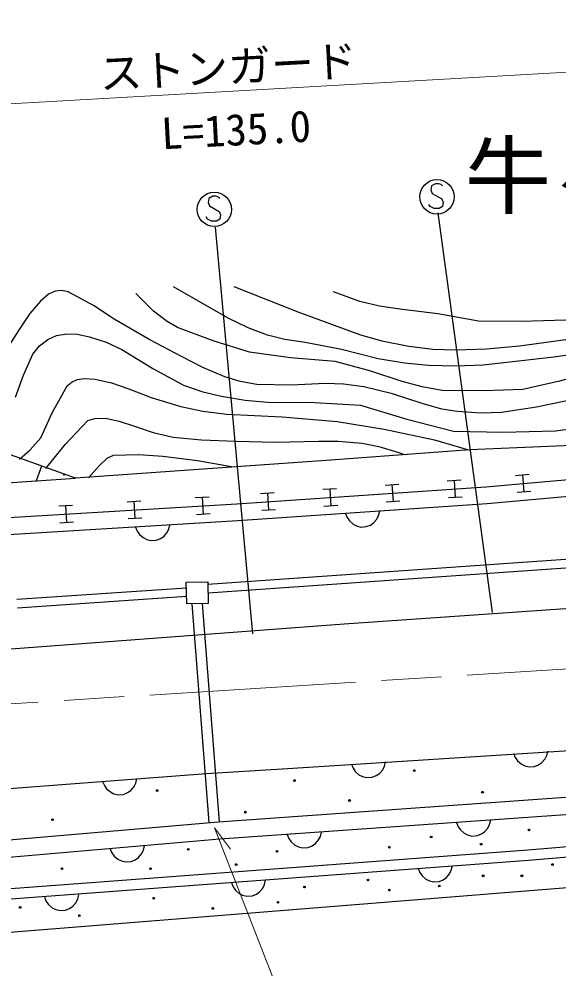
# Model space of a CAD drawing. Units: millimetres, scale not verified. Extents: x 40000 to 680000, y 20000 to 380000.
# Drawn here: x 213070 to 244433, y 278152 to 333384 of the extents above; entities that cross this region are included whole.
import ezdxf
from ezdxf.enums import TextEntityAlignment as Align

# ---------------------------------------------------------------- set-up
doc = ezdxf.new("R2010")
doc.units = ezdxf.units.MM
doc.header["$LTSCALE"] = 1000
doc.linetypes.add('CHAIN', pattern=[18.5, 12, -1.5, 3.5, -1.5])
for name, color, linetype, lineweight in [('M-BGD', 7, 'Continuous', 25), ('M-BGD-EXST', 7, 'Continuous', 25), ('M-BMK', 2, 'CHAIN', 13), ('M-STR-HTXT', 7, 'Continuous', 13), ('M-STR-STRC', 7, 'Continuous', 25)]:
    doc.layers.add(name, color=color, linetype=linetype, lineweight=lineweight)
doc.layers.add('M-BMK-HTXT', color=7, linetype='Continuous')
doc.styles.add('ＭＳ ゴシック', font='')
doc.styles.get('ＭＳ ゴシック').set_extended_font_data('MS Gothic')

msp = doc.modelspace()

# ---------------------------------------------------------------- linework, layer by layer
at = {"layer": 'M-BGD'}
for p, q in [((216363, 306682), (205764, 310467)), ((252815, 308923), (239298, 308336)), ((239298, 308336), (231210, 307742)), ((231210, 307742), (216363, 306682)), ((240235, 306184), (261932, 308147)), ((214375, 307392), (214066, 306525)), ((262012, 307150), (240314, 305187)), ((186623, 304655), (216363, 306682)), ((215700, 306919), (215669, 306832)), ((237991, 306534), (238789, 306588)), ((238390, 306561), (238458, 305563)), ((241961, 306843), (242758, 306915)), ((242360, 306879), (242450, 305883)), ((225748, 305204), (240235, 306184)), ((230748, 306043), (231546, 306097)), ((231147, 306070), (231214, 305073)), ((234369, 306289), (235168, 306343)), ((234768, 306316), (234836, 305318)), ((223330, 305559), (224129, 305607)), ((223730, 305583), (223790, 304585)), ((227126, 305798), (227924, 305852)), ((227525, 305825), (227592, 304828)), ((238857, 305590), (238059, 305536)), ((242848, 305919), (242051, 305847)), ((185992, 302799), (225748, 305204)), ((215379, 305078), (216178, 305126)), ((215778, 305102), (215839, 304104)), ((219355, 305318), (220153, 305367)), ((219754, 305342), (219814, 304344)), ((240314, 305187), (225812, 304206)), ((231613, 305100), (230815, 305046)), ((235235, 305345), (234437, 305291)), ((220214, 304368), (219415, 304320)), ((224189, 304609), (223391, 304561)), ((227991, 304855), (227193, 304801)), ((232065, 304629), (232161, 304395)), ((232161, 304395), (232294, 304204)), ((233891, 304312), (233997, 304519)), ((233997, 304519), (234060, 304764)), ((225812, 304206), (186155, 301807)), ((216238, 304128), (215440, 304080)), ((219856, 303846), (219951, 303611)), ((221787, 303722), (221853, 303967)), ((232294, 304204), (232507, 304018)), ((232507, 304018), (232715, 303911)), ((232715, 303911), (232960, 303848)), ((232960, 303848), (233279, 303869)), ((233279, 303869), (233513, 303965)), ((233513, 303965), (233705, 304099)), ((233705, 304099), (233891, 304312)), ((219951, 303611), (220083, 303419)), ((220083, 303419), (220294, 303231)), ((220294, 303231), (220501, 303123)), ((221300, 303172), (221492, 303304)), ((221492, 303304), (221680, 303515)), ((221680, 303515), (221787, 303722)), ((220501, 303123), (220746, 303058)), ((220746, 303058), (221065, 303077)), ((221065, 303077), (221300, 303172)), ((224063, 300528), (258552, 302928)), ((224072, 300028), (258587, 302429)), ((222807, 300634), (224060, 300657)), ((222830, 299382), (222807, 300634)), ((224060, 300657), (224083, 299405)), ((212943, 299648), (222813, 300319)), ((212978, 299149), (222822, 299819)), ((224083, 299405), (222830, 299382)), ((223136, 299387), (224123, 286660)), ((223737, 299398), (224722, 286707)), ((228686, 289814), (247178, 290990)), ((241852, 290685), (241947, 290451)), ((243677, 290365), (243783, 290573)), ((243783, 290573), (243847, 290817)), ((271754, 290040), (224672, 286688)), ((232410, 290060), (232505, 289826)), ((234341, 289948), (234405, 290192)), ((241947, 290451), (242080, 290259)), ((242080, 290259), (242293, 290073)), ((242293, 290073), (242501, 289967)), ((243065, 289924), (243299, 290019)), ((243299, 290019), (243491, 290152)), ((243491, 290152), (243677, 290365)), ((212003, 288599), (223979, 289519)), ((223979, 289519), (228686, 289814)), ((232505, 289826), (232638, 289634)), ((232638, 289634), (232851, 289448)), ((232851, 289448), (233059, 289341)), ((233857, 289394), (234048, 289527)), ((234048, 289527), (234235, 289740)), ((234235, 289740), (234341, 289948)), ((242501, 289967), (242745, 289903)), ((242745, 289903), (243065, 289924)), ((217938, 289054), (218036, 288821)), ((219767, 288754), (219871, 288962)), ((219871, 288962), (219932, 289208)), ((271823, 289043), (224750, 285691)), ((233059, 289341), (233303, 289277)), ((233303, 289277), (233623, 289299)), ((233623, 289299), (233857, 289394)), ((242674, 285081), (293499, 289186)), ((218036, 288821), (218171, 288631)), ((218171, 288631), (218386, 288447)), ((218386, 288447), (218595, 288343)), ((218595, 288343), (218840, 288281)), ((219159, 288306), (219392, 288404)), ((219392, 288404), (219583, 288539)), ((219583, 288539), (219767, 288754)), ((242721, 284482), (293547, 288588)), ((218840, 288281), (219159, 288306)), ((300145, 287284), (206797, 279816)), ((224672, 286688), (192395, 283894)), ((238523, 286661), (238620, 286427)), ((240455, 286556), (240518, 286801)), ((230608, 285863), (230671, 286108)), ((238620, 286427), (238754, 286236)), ((238754, 286236), (238967, 286050)), ((239973, 286001), (240164, 286135)), ((240164, 286135), (240350, 286348)), ((240350, 286348), (240455, 286556)), ((224750, 285691), (192473, 282897)), ((228676, 285967), (228773, 285733)), ((228773, 285733), (228907, 285542)), ((230317, 285441), (230503, 285655)), ((230503, 285655), (230608, 285863)), ((238967, 286050), (239175, 285945)), ((239175, 285945), (239420, 285882)), ((239420, 285882), (239739, 285904)), ((239739, 285904), (239973, 286001)), ((199752, 281880), (242674, 285081)), ((218374, 285139), (218475, 284907)), ((220206, 284856), (220308, 285065)), ((220308, 285065), (220367, 285311)), ((228907, 285542), (229120, 285357)), ((229120, 285357), (229328, 285251)), ((229328, 285251), (229573, 285188)), ((229573, 285188), (229892, 285211)), ((229892, 285211), (230126, 285307)), ((230126, 285307), (230317, 285441)), ((199800, 281282), (242721, 284482)), ((218475, 284907), (218612, 284718)), ((218612, 284718), (218828, 284536)), ((218828, 284536), (219038, 284433)), ((219602, 284402), (219835, 284502)), ((219835, 284502), (220024, 284639)), ((220024, 284639), (220206, 284856)), ((219038, 284433), (219284, 284374)), ((219284, 284374), (219602, 284402)), ((236291, 283988), (236389, 283755)), ((238120, 283688), (238224, 283896)), ((238224, 283896), (238285, 284142)), ((236389, 283755), (236524, 283565)), ((236524, 283565), (236739, 283381)), ((236739, 283381), (236948, 283277)), ((237745, 283338), (237936, 283473)), ((237936, 283473), (238120, 283688)), ((225427, 283154), (225525, 282920)), ((225525, 282920), (225660, 282730)), ((227071, 282638), (227255, 282853)), ((227255, 282853), (227360, 283061)), ((227360, 283061), (227421, 283307)), ((236948, 283277), (237193, 283215)), ((237193, 283215), (237512, 283240)), ((237512, 283240), (237745, 283338)), ((214562, 282319), (214660, 282086)), ((216495, 282227), (216556, 282472)), ((225660, 282730), (225875, 282546)), ((225875, 282546), (226083, 282442)), ((226083, 282442), (226329, 282380)), ((226329, 282380), (226648, 282405)), ((226648, 282405), (226881, 282503)), ((226881, 282503), (227071, 282638)), ((214660, 282086), (214795, 281895)), ((214795, 281895), (215010, 281711)), ((215010, 281711), (215219, 281607)), ((216016, 281668), (216207, 281803)), ((216207, 281803), (216391, 282018)), ((216391, 282018), (216495, 282227)), ((215219, 281607), (215464, 281546)), ((215464, 281546), (215783, 281570)), ((215783, 281570), (216016, 281668))]:
    msp.add_line(p, q, dxfattribs=at)
for points in [[(245146, 311230), (243177, 310810), (241137, 310499), (239935, 310471), (238560, 310559), (237680, 310706), (236523, 311022), (234809, 311585), (233141, 312007), (231948, 312154), (230907, 312184), (228897, 312103), (226903, 312142), (225941, 312313), (225052, 312581), (223764, 313127), (222517, 313770), (220684, 314724), (218613, 315931), (217402, 316733), (215924, 317529), (215541, 317600), (215172, 317566), (214783, 317385), (214314, 316979), (213701, 316256), (213079, 315337), (212319, 314157)], [(260540, 312442), (259573, 313172), (258387, 313910), (257676, 314221), (256712, 314497), (255743, 314648), (254543, 314706), (251462, 314567), (248342, 314314), (244183, 313729), (240082, 313260), (238482, 313201), (236906, 313242), (235510, 313372), (233961, 313635), (231827, 314173), (229718, 314576), (228531, 314753), (227535, 314999), (226412, 315425), (225247, 315987), (222068, 317814)], [(225574, 317839), (229291, 316360), (232936, 315017), (234179, 314670), (235751, 314356), (237144, 314197), (238468, 314147), (240267, 314211), (242199, 314386), (251833, 315693), (253030, 315720), (254381, 315637), (256370, 315366), (258452, 314975), (259189, 314691), (259739, 314375), (261939, 312864)], [(258813, 311674), (257295, 312245), (255572, 312775), (254602, 312975), (253516, 313087), (249905, 313020), (246396, 312854), (244514, 312329), (242388, 311850), (240105, 311770), (237700, 311790), (236522, 311995), (235360, 312308), (233490, 312928), (231463, 313476), (228869, 313692), (226476, 314016), (224368, 314676), (222297, 315452), (221684, 315800), (220901, 316406), (219861, 317431)], [(263035, 313401), (261411, 314187), (259681, 314909), (257968, 315450), (256218, 315890), (254381, 316306), (252289, 316663), (251088, 316746), (249886, 316720), (248722, 316571), (247351, 316286), (246175, 316044), (244869, 315882), (242303, 315792), (239811, 315821), (237448, 316242), (235233, 316522), (234046, 316690), (232910, 316965), (231374, 317527)], [(212870, 311399), (213327, 312679), (213885, 313902), (214273, 314374), (214753, 314750), (215262, 314978), (215851, 315076), (216463, 315051), (217174, 314912), (218146, 314593), (219052, 314174), (220854, 313072), (222638, 312098), (223776, 311709), (224844, 311451), (226225, 311218), (227535, 311106), (230256, 311092), (232942, 310926), (235633, 310110), (238344, 309426), (241213, 309369), (244292, 309431), (245875, 309663)], [(213093, 307800), (213712, 308329), (214335, 309043), (215008, 310485), (215865, 312055), (216161, 312293), (216482, 312430), (216871, 312485), (217497, 312440), (218460, 312223), (219401, 311903), (220759, 311380), (222479, 310849), (223765, 310582), (225155, 310411), (228390, 310249), (231585, 309988), (234318, 309528), (237254, 308926), (239231, 308342)], [(214631, 307257), (215750, 308648), (217084, 310045), (217488, 310166), (218096, 310172), (218902, 310008), (219859, 309688), (220871, 309337), (222042, 309071), (223694, 308916), (225692, 308842), (228000, 308791), (230494, 308843), (231634, 308840), (233031, 308720), (234012, 308522), (235162, 308176), (235478, 308071)], [(225439, 307348), (223460, 307696), (221431, 307947), (220034, 308045), (218543, 308016), (218176, 307832), (217744, 307406), (217118, 306714)]]:
    msp.add_lwpolyline(points, dxfattribs=at)
for centre, radius in [((236074, 289688), 50), ((236074, 289688), 30), ((236074, 289688), 10), ((229096, 289108), 50), ((229096, 289108), 30), ((229096, 289108), 10), ((221116, 288528), 50), ((221116, 288528), 30), ((221116, 288528), 10), ((240040, 288431), 50), ((240040, 288431), 30), ((240040, 288431), 10), ((232302, 287947), 50), ((232302, 287947), 30), ((232302, 287947), 10), ((226243, 287270), 50), ((226243, 287270), 30), ((226243, 287270), 10), ((215023, 286835), 50), ((215023, 286835), 30), ((215023, 286835), 10), ((242744, 286238), 50), ((242744, 286238), 30), ((242744, 286238), 10), ((237052, 285823), 50), ((237052, 285823), 30), ((237052, 285823), 10), ((222921, 285111), 50), ((222921, 285111), 30), ((222921, 285111), 10), ((228080, 284993), 50), ((228080, 284993), 30), ((228080, 284993), 10), ((234621, 285230), 50), ((234621, 285230), 30), ((234621, 285230), 10), ((239957, 285408), 50), ((239957, 285408), 30), ((239957, 285408), 10), ((215570, 283985), 50), ((215570, 283985), 30), ((215570, 283985), 10), ((220728, 283985), 50), ((220728, 283985), 30), ((220728, 283985), 10), ((225708, 284222), 50), ((225708, 284222), 30), ((225708, 284222), 10), ((244107, 284222), 50), ((244107, 284222), 30), ((244107, 284222), 10), ((233376, 283333), 50), ((233376, 283333), 30), ((233376, 283333), 10), ((240075, 283570), 50), ((240075, 283570), 30), ((240075, 283570), 10), ((242328, 283570), 50), ((242328, 283570), 30), ((242328, 283570), 10), ((229680, 282918), 50), ((229680, 282918), 30), ((229680, 282918), 10), ((234621, 282740), 50), ((237526, 282977), 50), ((237526, 282977), 30), ((237526, 282977), 10), ((220906, 282265), 50), ((220906, 282265), 30), ((220906, 282265), 10), ((234621, 282740), 30), ((234621, 282740), 10), ((213139, 281732), 50), ((213139, 281732), 30), ((213139, 281732), 10), ((224344, 281672), 50), ((224344, 281672), 30), ((228139, 282028), 50), ((228139, 282028), 30), ((228139, 282028), 10), ((216578, 281257), 50), ((216578, 281257), 30), ((216578, 281257), 10), ((224344, 281672), 10)]:
    msp.add_circle(centre, radius, dxfattribs=at)
at = {"layer": 'M-BGD-EXST'}
for p, q in [((237070, 323685), (237030, 323445)), ((237310, 323805), (237070, 323685)), ((237470, 323805), (237310, 323805)), ((237630, 323765), (237470, 323805)), ((237710, 323685), (237630, 323765)), ((237030, 323445), (237110, 323245)), ((237110, 323245), (237670, 322925)), ((224114, 322955), (224074, 322715)), ((224074, 322715), (224154, 322515)), ((224354, 323075), (224114, 322955)), ((224514, 323075), (224354, 323075)), ((224674, 323035), (224514, 323075)), ((224754, 322955), (224674, 323035)), ((236990, 322485), (236910, 322605)), ((237670, 322925), (237750, 322725)), ((237750, 322725), (237710, 322485)), ((224154, 322515), (224714, 322195)), ((224714, 322195), (224794, 321995)), ((237230, 322365), (236990, 322485)), ((237510, 322365), (237230, 322365)), ((240619, 298880), (237466, 322111)), ((237710, 322485), (237510, 322365)), ((224034, 321755), (223954, 321875)), ((224274, 321635), (224034, 321755)), ((224554, 321635), (224274, 321635)), ((224754, 321755), (224554, 321635)), ((224794, 321995), (224754, 321755)), ((224491, 321282), (226648, 297636))]:
    msp.add_line(p, q, dxfattribs=at)
for centre in [(237390, 323045), (224434, 322315)]:
    msp.add_circle(centre, 1000, dxfattribs=at)
at = {"layer": 'M-BMK'}
msp.add_line((202217, 292926), (271208, 297237), dxfattribs=at)
at = {"layer": 'M-STR-HTXT'}
for p, q in [((299310, 333384), (185036, 326887)), ((235246, 258691), (224448, 286360)), ((224448, 286360), (225384, 285116))]:
    msp.add_line(p, q, dxfattribs=at)
at = {"layer": 'M-STR-STRC'}
for p, q in [((231984, 298223), (306704, 303346)), ((187651, 294873), (231984, 298223))]:
    msp.add_line(p, q, dxfattribs=at)

# ---------------------------------------------------------------- texts
at = {"layer": 'M-BMK-HTXT', "style": 'ＭＳ ゴシック'}
msp.add_text('牛ヶ川原', height=3666, dxfattribs=at).set_placement((249014, 324278), align=Align.MIDDLE_CENTER)
at = {"layer": 'M-STR-HTXT', "style": 'ＭＳ ゴシック'}
for s, p in [('ストンガード', (225233, 330595)), ('L=135.0', (225700, 326950))]:
    msp.add_text(s, height=1833, rotation=3, dxfattribs=at).set_placement(p, align=Align.MIDDLE_CENTER)

doc.saveas('drawing.dxf')
